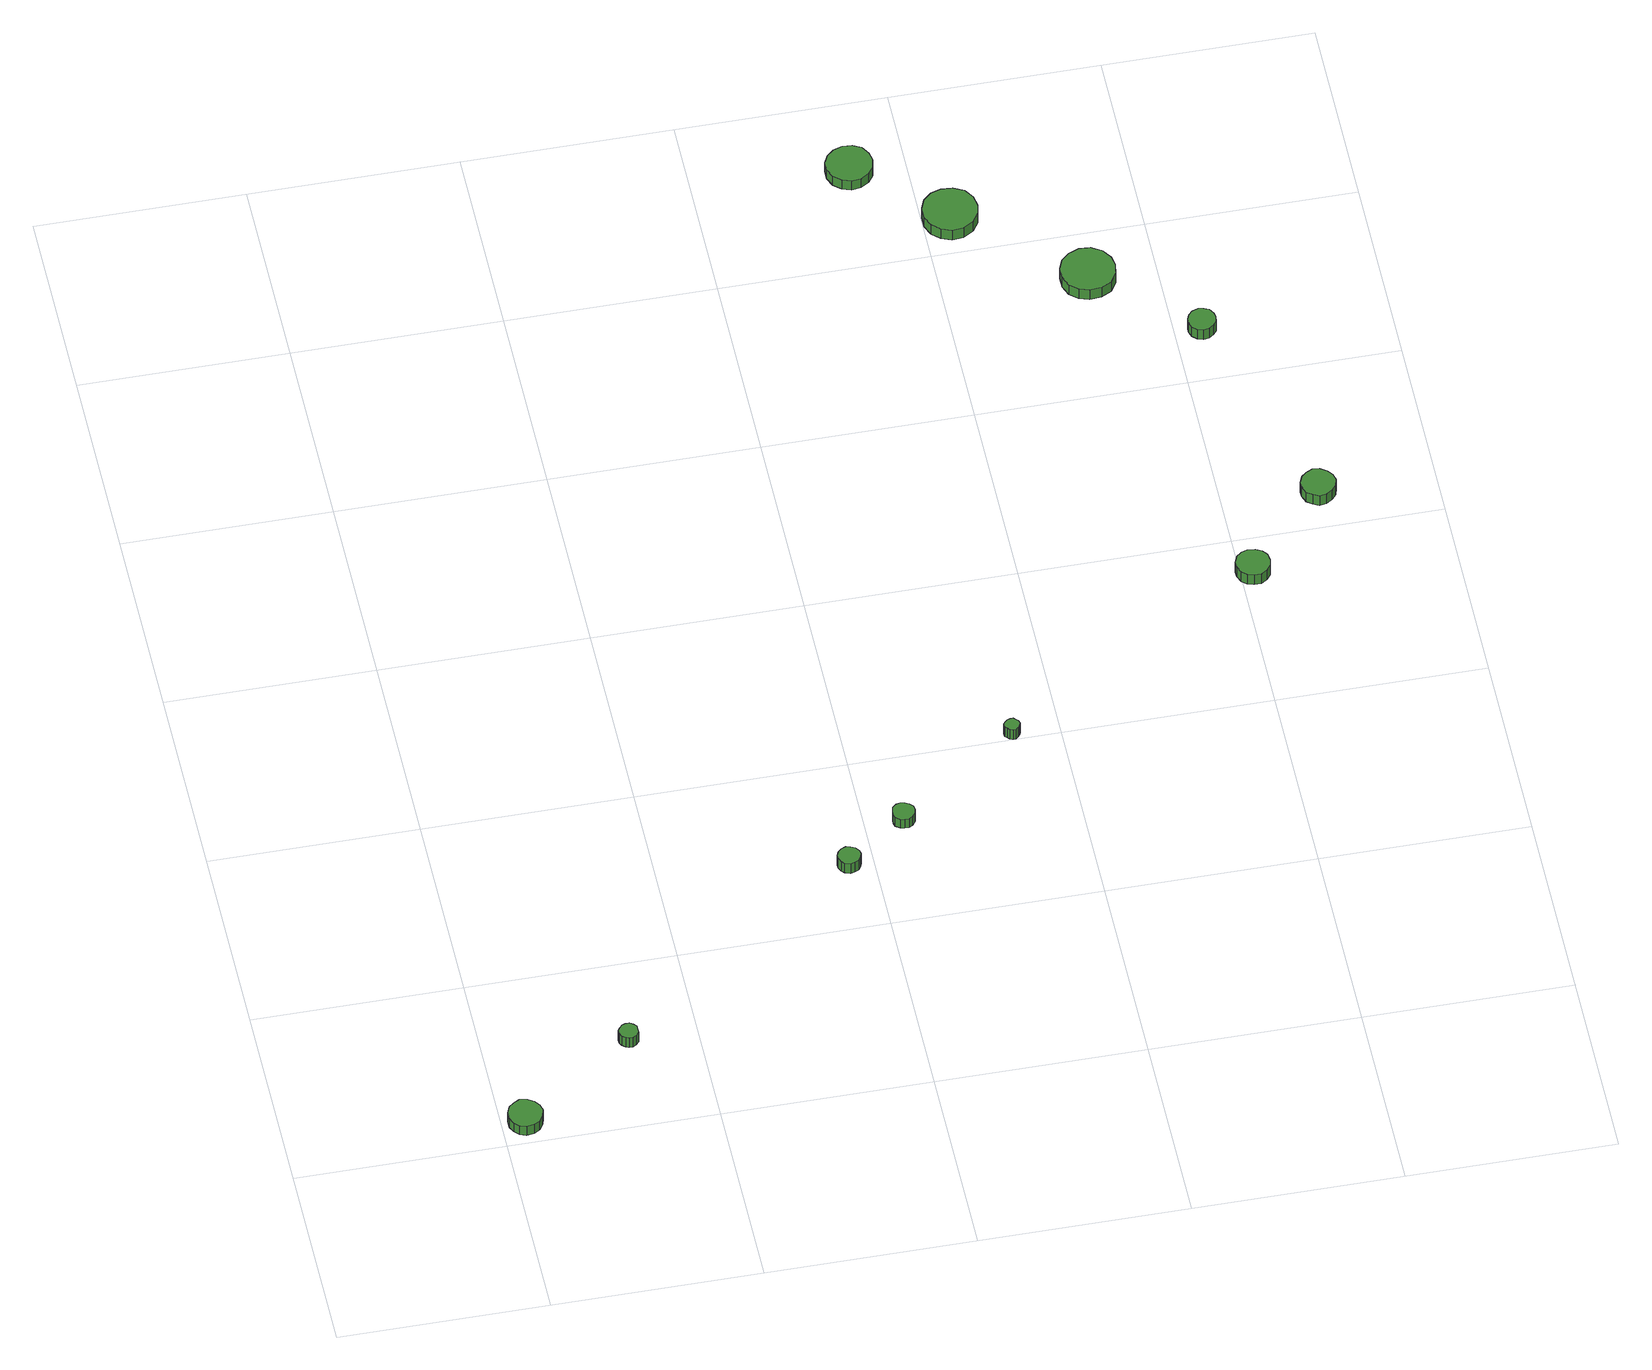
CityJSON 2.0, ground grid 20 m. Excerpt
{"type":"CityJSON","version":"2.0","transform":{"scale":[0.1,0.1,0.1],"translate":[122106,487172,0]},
"CityObjects":{
"tree1":{"type":"SolitaryVegetationObject","attributes":{"function":"something"},"geometry":[{"type":"MultiSurface","lod":"1","boundaries":[[[0,1,2,3,4,5,6,7,8,9,10,11,12,13,14]],[[15,16,17,18,19,20,21,22,23,24,25,26,27,28,29]],[[0,29,28,1]],[[1,28,27,2]],[[2,27,26,3]],[[3,26,25,4]],[[4,25,24,5]],[[5,24,23,6]],[[6,23,22,7]],[[7,22,21,8]],[[8,21,20,9]],[[9,20,19,10]],[[10,19,18,11]],[[11,18,17,12]],[[12,17,16,13]],[[13,16,15,14]],[[14,15,29,0]]]}]},
"tree2":{"type":"SolitaryVegetationObject","attributes":{"function":"something"},"geometry":[{"type":"MultiSurface","lod":"1","boundaries":[[[30,31,32,33,34,35,36,37,38,39,40,41,42,43,44]],[[45,46,47,48,49,50,51,52,53,54,55,56,57,58,59]],[[30,59,58,31]],[[31,58,57,32]],[[32,57,56,33]],[[33,56,55,34]],[[34,55,54,35]],[[35,54,53,36]],[[36,53,52,37]],[[37,52,51,38]],[[38,51,50,39]],[[39,50,49,40]],[[40,49,48,41]],[[41,48,47,42]],[[42,47,46,43]],[[43,46,45,44]],[[44,45,59,30]]]}]},
"tree3":{"type":"SolitaryVegetationObject","attributes":{"function":"something"},"geometry":[{"type":"MultiSurface","lod":"1","boundaries":[[[60,61,62,63,64,65,66,67,68,69,70,71,72,73,74]],[[75,76,77,78,79,80,81,82,83,84,85,86,87,88,89]],[[60,89,88,61]],[[61,88,87,62]],[[62,87,86,63]],[[63,86,85,64]],[[64,85,84,65]],[[65,84,83,66]],[[66,83,82,67]],[[67,82,81,68]],[[68,81,80,69]],[[69,80,79,70]],[[70,79,78,71]],[[71,78,77,72]],[[72,77,76,73]],[[73,76,75,74]],[[74,75,89,60]]]}]},
"tree4":{"type":"SolitaryVegetationObject","attributes":{"function":"something"},"geometry":[{"type":"MultiSurface","lod":"1","boundaries":[[[90,91,92,93,94,95,96,97,98,99,100,101,102,103,104]],[[105,106,107,108,109,110,111,112,113,114,115,116,117,118,119]],[[90,119,118,91]],[[91,118,117,92]],[[92,117,116,93]],[[93,116,115,94]],[[94,115,114,95]],[[95,114,113,96]],[[96,113,112,97]],[[97,112,111,98]],[[98,111,110,99]],[[99,110,109,100]],[[100,109,108,101]],[[101,108,107,102]],[[102,107,106,103]],[[103,106,105,104]],[[104,105,119,90]]]}]},
"tree5":{"type":"SolitaryVegetationObject","attributes":{"function":"something"},"geometry":[{"type":"MultiSurface","lod":"1","boundaries":[[[120,121,122,123,124,125,126,127,128,129,130,131,132,133,134]],[[135,136,137,138,139,140,141,142,143,144,145,146,147,148,149]],[[120,149,148,121]],[[121,148,147,122]],[[122,147,146,123]],[[123,146,145,124]],[[124,145,144,125]],[[125,144,143,126]],[[126,143,142,127]],[[127,142,141,128]],[[128,141,140,129]],[[129,140,139,130]],[[130,139,138,131]],[[131,138,137,132]],[[132,137,136,133]],[[133,136,135,134]],[[134,135,149,120]]]}]},
"tree6":{"type":"SolitaryVegetationObject","attributes":{"function":"something"},"geometry":[{"type":"MultiSurface","lod":"1","boundaries":[[[150,151,152,153,154,155,156,157,158,159,160,161,162,163,164]],[[165,166,167,168,169,170,171,172,173,174,175,176,177,178,179]],[[150,179,178,151]],[[151,178,177,152]],[[152,177,176,153]],[[153,176,175,154]],[[154,175,174,155]],[[155,174,173,156]],[[156,173,172,157]],[[157,172,171,158]],[[158,171,170,159]],[[159,170,169,160]],[[160,169,168,161]],[[161,168,167,162]],[[162,167,166,163]],[[163,166,165,164]],[[164,165,179,150]]]}]},
"tree7":{"type":"SolitaryVegetationObject","attributes":{"function":"something"},"geometry":[{"type":"MultiSurface","lod":"1","boundaries":[[[180,181,182,183,184,185,186,187,188,189,190,191,192,193,194]],[[195,196,197,198,199,200,201,202,203,204,205,206,207,208,209]],[[180,209,208,181]],[[181,208,207,182]],[[182,207,206,183]],[[183,206,205,184]],[[184,205,204,185]],[[185,204,203,186]],[[186,203,202,187]],[[187,202,201,188]],[[188,201,200,189]],[[189,200,199,190]],[[190,199,198,191]],[[191,198,197,192]],[[192,197,196,193]],[[193,196,195,194]],[[194,195,209,180]]]}]},
"tree8":{"type":"SolitaryVegetationObject","attributes":{"function":"something"},"geometry":[{"type":"MultiSurface","lod":"1","boundaries":[[[210,211,212,213,214,215,216,217,218,219,220,221,222,223,224]],[[225,226,227,228,229,230,231,232,233,234,235,236,237,238,239]],[[210,239,238,211]],[[211,238,237,212]],[[212,237,236,213]],[[213,236,235,214]],[[214,235,234,215]],[[215,234,233,216]],[[216,233,232,217]],[[217,232,231,218]],[[218,231,230,219]],[[219,230,229,220]],[[220,229,228,221]],[[221,228,227,222]],[[222,227,226,223]],[[223,226,225,224]],[[224,225,239,210]]]}]},
"tree9":{"type":"SolitaryVegetationObject","attributes":{"function":"something"},"geometry":[{"type":"MultiSurface","lod":"1","boundaries":[[[240,241,242,243,244,245,246,247,248,249,250,251,252,253,254]],[[255,256,257,258,259,260,261,262,263,264,265,266,267,268,269]],[[240,269,268,241]],[[241,268,267,242]],[[242,267,266,243]],[[243,266,265,244]],[[244,265,264,245]],[[245,264,263,246]],[[246,263,262,247]],[[247,262,261,248]],[[248,261,260,249]],[[249,260,259,250]],[[250,259,258,251]],[[251,258,257,252]],[[252,257,256,253]],[[253,256,255,254]],[[254,255,269,240]]]}]},
"tree10":{"type":"SolitaryVegetationObject","attributes":{"function":"something"},"geometry":[{"type":"MultiSurface","lod":"1","boundaries":[[[270,271,272,273,274,275,276,277,278,279,280,281,282,283,284]],[[285,286,287,288,289,290,291,292,293,294,295,296,297,298,299]],[[270,299,298,271]],[[271,298,297,272]],[[272,297,296,273]],[[273,296,295,274]],[[274,295,294,275]],[[275,294,293,276]],[[276,293,292,277]],[[277,292,291,278]],[[278,291,290,279]],[[279,290,289,280]],[[280,289,288,281]],[[281,288,287,282]],[[282,287,286,283]],[[283,286,285,284]],[[284,285,299,270]]]}]},
"tree11":{"type":"SolitaryVegetationObject","attributes":{"function":"something"},"geometry":[{"type":"MultiSurface","lod":"1","boundaries":[[[300,301,302,303,304,305,306,307,308,309,310,311,312,313,314]],[[315,316,317,318,319,320,321,322,323,324,325,326,327,328,329]],[[300,329,328,301]],[[301,328,327,302]],[[302,327,326,303]],[[303,326,325,304]],[[304,325,324,305]],[[305,324,323,306]],[[306,323,322,307]],[[307,322,321,308]],[[308,321,320,309]],[[309,320,319,310]],[[310,319,318,311]],[[311,318,317,312]],[[312,317,316,313]],[[313,316,315,314]],[[314,315,329,300]]]}]}
},
"vertices":[
[39,25,16],[37,32,16],[33,37,16],[27,41,16],[20,42,16],[14,39,16],[9,35,16],[6,28,16],[6,21,16],[9,15,16],[14,10,16],[20,8,16],[27,9,16],[33,12,16],[37,18,16],[37,18,4],[33,12,4],[27,9,4],[20,8,4],[14,10,4],[9,15,4],[6,21,4],[6,28,4],[9,35,4],[14,39,4],[20,42,4],[27,41,4],[33,37,4],[37,32,4],[39,25,4],
[143,102,20],[143,106,20],[140,109,20],[137,111,20],[133,111,20],[130,110,20],[127,107,20],[125,104,20],[125,100,20],[127,97,20],[130,94,20],[133,93,20],[137,93,20],[140,95,20],[143,98,20],[143,98,7],[140,95,7],[137,93,7],[133,93,7],[130,94,7],[127,97,7],[125,100,7],[125,104,7],[127,107,7],[130,110,7],[133,111,7],[137,111,7],[140,109,7],[143,106,7],[143,102,7],
[387,274,20],[386,278,20],[383,282,20],[379,284,20],[375,285,20],[370,283,20],[367,280,20],[365,276,20],[365,272,20],[367,268,20],[370,265,20],[375,263,20],[379,264,20],[383,266,20],[386,270,20],[386,270,7],[383,266,7],[379,264,7],[375,263,7],[370,265,7],[367,268,7],[365,272,7],[365,276,7],[367,280,7],[370,283,7],[375,285,7],[379,284,7],[383,282,7],[386,278,7],[387,274,7],
[447,319,18],[446,324,18],[443,327,18],[439,329,18],[435,330,18],[431,329,18],[427,326,18],[426,321,18],[426,317,18],[427,313,18],[431,310,18],[435,309,18],[439,309,18],[443,311,18],[446,315,18],[446,315,6],[443,311,6],[439,309,6],[435,309,6],[431,310,6],[427,313,6],[426,317,6],[426,321,6],[427,326,6],[431,329,6],[435,330,6],[439,329,6],[443,327,6],[446,324,6],[447,319,6],
[562,403,20],[561,406,20],[559,408,20],[557,410,20],[554,410,20],[551,409,20],[549,407,20],[547,405,20],[547,401,20],[549,399,20],[551,397,20],[554,396,20],[557,396,20],[559,398,20],[561,400,20],[561,400,7],[559,398,7],[557,396,7],[554,396,7],[551,397,7],[549,399,7],[547,401,7],[547,405,7],[549,407,7],[551,409,7],[554,410,7],[557,410,7],[559,408,7],[561,406,7],[562,403,7],
[569,1116,15],[567,1125,15],[562,1133,15],[554,1137,15],[545,1138,15],[536,1135,15],[529,1129,15],[525,1121,15],[525,1112,15],[529,1103,15],[536,1097,15],[545,1094,15],[554,1095,15],[562,1100,15],[567,1107,15],[567,1107,3],[562,1100,3],[554,1095,3],[545,1094,3],[536,1097,3],[529,1103,3],[525,1112,3],[525,1121,3],[529,1129,3],[536,1135,3],[545,1138,3],[554,1137,3],[562,1133,3],[567,1125,3],[569,1116,3],
[652,1042,15],[650,1053,15],[644,1062,15],[634,1067,15],[623,1068,15],[613,1065,15],[605,1058,15],[601,1048,15],[601,1037,15],[605,1027,15],[613,1020,15],[623,1016,15],[634,1017,15],[644,1023,15],[650,1032,15],[650,1032,2],[644,1023,2],[634,1017,2],[623,1016,2],[613,1020,2],[605,1027,2],[601,1037,2],[601,1048,2],[605,1058,2],[613,1065,2],[623,1068,2],[634,1067,2],[644,1062,2],[650,1053,2],[652,1042,2],
[827,556,19],[826,563,19],[822,568,19],[816,571,19],[809,572,19],[803,570,19],[798,566,19],[795,559,19],[795,553,19],[798,546,19],[803,542,19],[809,540,19],[816,540,19],[822,544,19],[826,549,19],[826,549,6],[822,544,6],[816,540,6],[809,540,6],[803,542,6],[798,546,6],[795,553,6],[795,559,6],[798,566,6],[803,570,6],[809,572,6],[816,571,6],[822,568,6],[826,563,6],[827,556,6],
[761,944,16],[759,954,16],[753,963,16],[743,969,16],[732,970,16],[722,966,16],[714,959,16],[710,949,16],[710,938,16],[714,928,16],[722,921,16],[732,918,16],[743,919,16],[753,924,16],[759,933,16],[759,933,3],[753,924,3],[743,919,3],[732,918,3],[722,921,3],[714,928,3],[710,938,3],[710,949,3],[714,959,3],[722,966,3],[732,970,3],[743,969,3],[753,963,3],[759,954,3],[761,944,3],
[906,640,20],[904,647,20],[900,652,20],[894,656,20],[887,657,20],[881,654,20],[876,650,20],[873,643,20],[873,637,20],[876,630,20],[881,626,20],[887,623,20],[894,624,20],[900,628,20],[904,633,20],[904,633,7],[900,628,7],[894,624,7],[887,623,7],[881,626,7],[876,630,7],[873,637,7],[873,643,7],[876,650,7],[881,654,7],[887,657,7],[894,656,7],[900,652,7],[904,647,7],[906,640,7],
[838,860,19],[837,865,19],[834,870,19],[829,872,19],[824,873,19],[818,871,19],[814,867,19],[812,862,19],[812,857,19],[814,852,19],[818,848,19],[824,846,19],[829,847,19],[834,850,19],[837,854,19],[837,854,6],[834,850,6],[829,847,6],[824,846,6],[818,848,6],[814,852,6],[812,857,6],[812,862,6],[814,867,6],[818,871,6],[824,873,6],[829,872,6],[834,870,6],[837,865,6],[838,860,6]
]}
